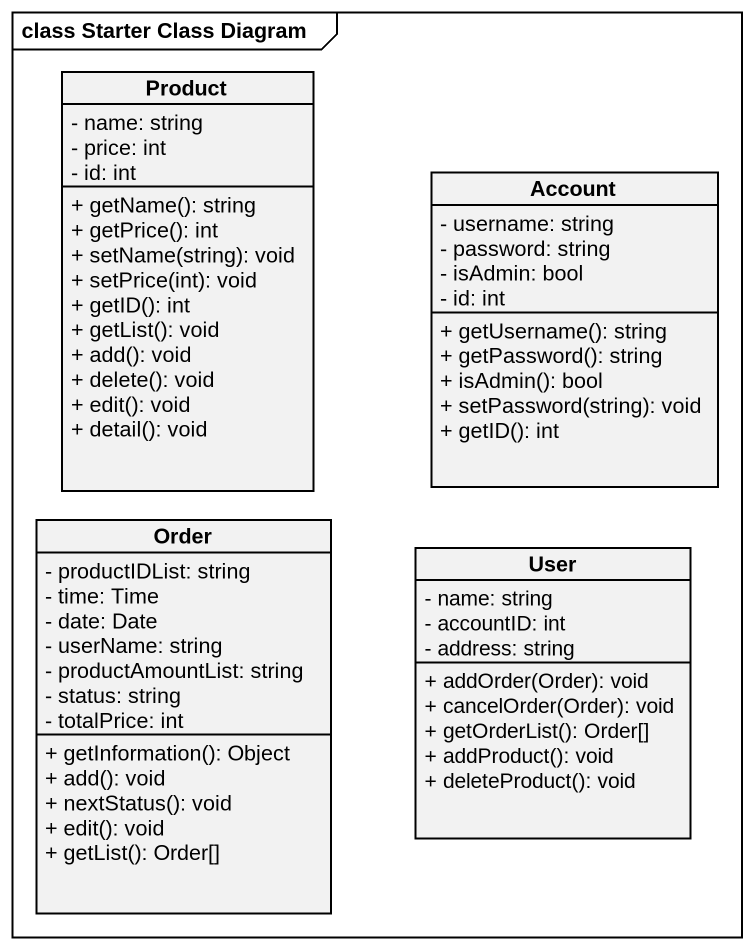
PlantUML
@startuml
mainframe class Starter Class Diagram
hide circle
hide empty members
skinparam classAttributeIconSize 0
class Product {
  - name: string
  - price: int
  - id: int
  + getName(): string
  + getPrice(): int
  + setName(string): void
  + setPrice(int): void
  + getID(): int
  + getList(): void
  + add(): void
  + delete(): void
  + edit(): void
  + detail(): void
}
class Account {
  - username: string
  - password: string
  - isAdmin: bool
  - id: int
  + getUsername(): string
  + getPassword(): string
  + isAdmin(): bool
  + setPassword(string): void
  + getID(): int
}
class Order {
  - productIDList: string
  - time: Time
  - date: Date
  - userName: string
  - productAmountList: string
  - status: string
  - totalPrice: int
  + getInformation(): Object
  + add(): void
  + nextStatus(): void
  + edit(): void
  + getList(): Order[]
}
class User {
  - name: string
  - accountID: int
  - address: string
  + addOrder(Order): void
  + cancelOrder(Order): void
  + getOrderList(): Order[]
  + addProduct(): void
  + deleteProduct(): void
}
@enduml
